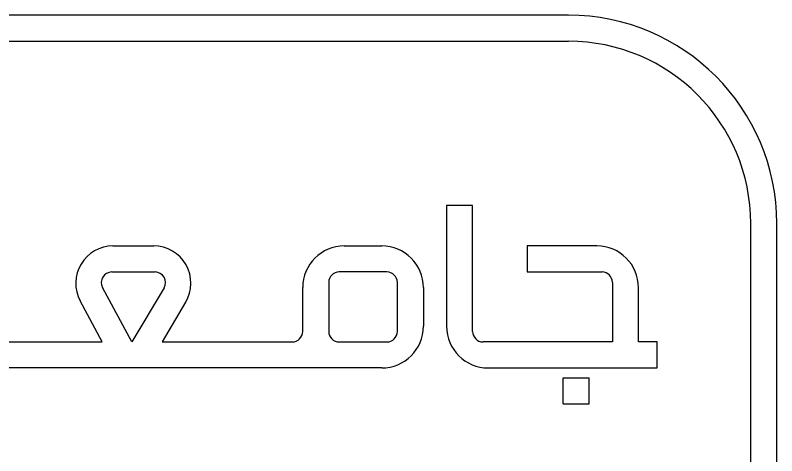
# Model space of a CAD drawing. Header units: millimetres. Extents: x -130 to 450, y -100 to 100.
# Drawn here: x 303.7 to 450, y 15.4 to 100 of the extents above; entities that cross this region are included whole.
import ezdxf

# ---------------------------------------------------------------- set-up
doc = ezdxf.new("R2010")
doc.units = ezdxf.units.MM

msp = doc.modelspace()

# ---------------------------------------------------------------- linework, layer by layer
at = {"color": 7, "linetype": 'Continuous', "lineweight": 25}
for p, q in [((410, 100), (-90, 100)), ((-90, 95), (410, 95)), ((391.57, 63.48), (386.57, 63.48)), ((386.57, 63.48), (386.57, 40.29)), ((391.57, 39.29), (391.57, 63.48)), ((445, -60), (445, 60)), ((450, -60), (450, 60)), ((322.48, 55.71), (330.3, 55.71)), ((366.92, 55.71), (374.11, 55.71)), ((415.43, 55.71), (402.04, 55.71)), ((402.04, 55.71), (402.04, 50.71)), ((322.23, 50.71), (330.56, 50.71)), ((375.11, 50.71), (365.92, 50.71)), ((402.04, 50.71), (416.43, 50.71)), ((363.92, 48.71), (363.92, 39.29)), ((377.11, 39.29), (377.11, 48.71)), ((418.43, 48.71), (418.43, 37.29)), ((326.1, 37.29), (320.47, 47.76)), ((332.28, 47.69), (326.1, 37.29)), ((358.92, 39.29), (358.92, 47.71)), ((382.11, 47.71), (382.11, 40.29)), ((423.43, 37.29), (423.43, 47.71)), ((320.42, 37.29), (316.18, 45.17)), ((336.44, 44.91), (331.92, 37.29)), ((286.72, 37.29), (320.42, 37.29)), ((331.92, 37.29), (356.92, 37.29)), ((365.92, 37.29), (375.11, 37.29)), ((418.43, 37.29), (393.57, 37.29)), ((427.02, 37.29), (423.43, 37.29)), ((427.02, 32.29), (427.02, 37.29)), ((374.11, 32.29), (274.25, 32.29)), ((394.57, 32.29), (427.02, 32.29)), ((408.96, 30.39), (413.96, 30.39)), ((408.96, 25.39), (408.96, 30.39)), ((413.96, 25.39), (413.96, 30.39)), ((408.96, 25.39), (413.96, 25.39))]:
    msp.add_line(p, q, dxfattribs=at)
for centre, radius, start, end in [((410, 60), 40, 0, 90), ((410, 60), 35, 0, 90), ((322.48, 48.56), 7.15, 90, 208.2895), ((330.3, 48.56), 7.15, 329.2604, 90), ((366.92, 47.71), 8, 90, 180), ((374.11, 47.71), 8, 0, 90), ((415.43, 47.71), 8, 0, 90), ((322.23, 48.71), 2, 90, 208.2895), ((330.56, 48.71), 2, 329.2604, 90), ((365.92, 48.71), 2, 90, 180), ((375.11, 48.71), 2, 360, 90), ((416.43, 48.71), 2, 360, 90), ((374.11, 40.29), 8, 270, 0), ((394.57, 40.29), 8, 180, 270), ((356.92, 39.29), 2, 270, 0), ((365.92, 39.29), 2, 180, 270), ((375.11, 39.29), 2, 270, 0), ((393.57, 39.29), 2, 180, 270)]:
    msp.add_arc(centre, radius, start, end, dxfattribs=at)

doc.saveas('drawing.dxf')
